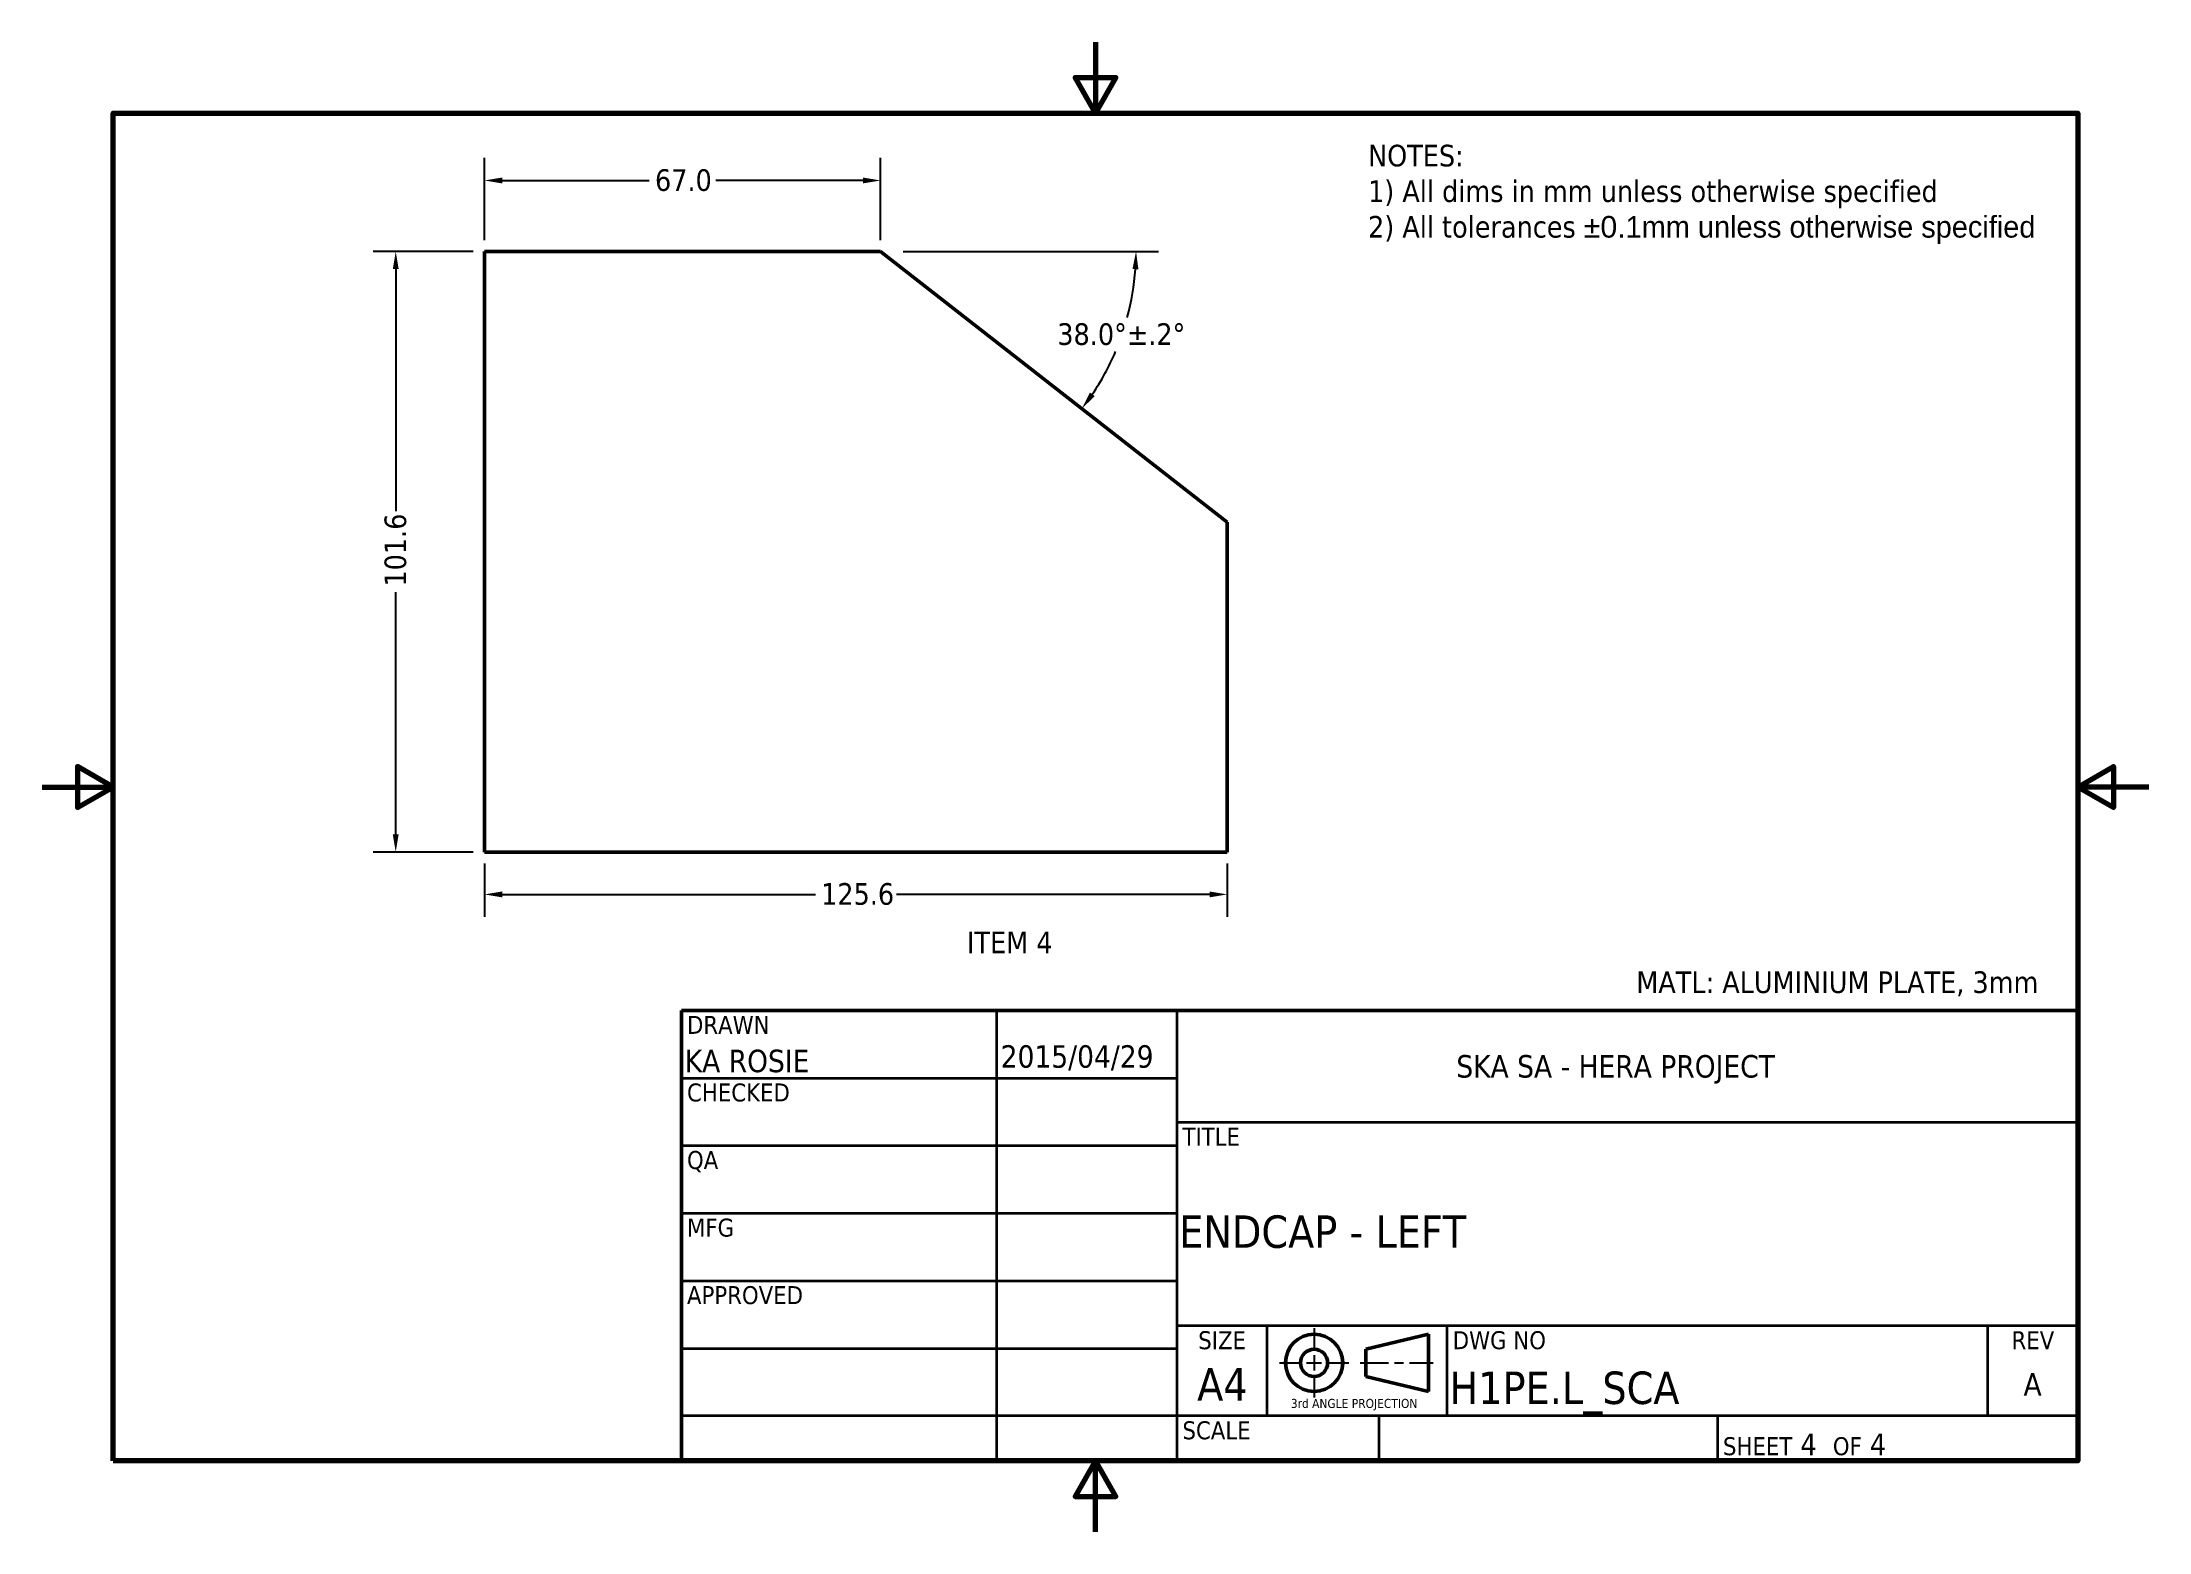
# Model space of a CAD drawing. Header units: millimetres. Extents: x 0 to 356, y 0 to 252.
import ezdxf
from ezdxf.enums import TextEntityAlignment as Align

# ---------------------------------------------------------------- set-up
doc = ezdxf.new("R2010")
doc.units = ezdxf.units.MM
doc.header["$LTSCALE"] = 1.2
for name, color, linetype, lineweight in [('Border (ANSI)', 7, 'Continuous', 70), ('Dimension (ANSI)', 7, 'Continuous', 25), ('Sketch Geometry (ANSI)', 7, 'Continuous', 25), ('Symbol (ANSI)', 7, 'Continuous', 25), ('Title (ANSI)', 7, 'Continuous', 50), ('Visible (ANSI)', 7, 'Continuous', 50)]:
    doc.layers.add(name, color=color, linetype=linetype, lineweight=lineweight)
doc.styles.add('Note Text (ANSI)', font='tahoma.ttf')
doc.styles.add('Text Style30', font='tahoma.ttf')
doc.styles.add('Text Style38', font='tahoma.ttf')
doc.styles.add('Text Style39', font='tahoma.ttf')
doc.dimstyles.new('Default - mm (ANSI)', dxfattribs={"dimscale": 1.2, "dimtxt": 3.048, "dimasz": 2.5, "dimexe": 3.175, "dimexo": 1.6002, "dimgap": 0.8, "dimtad": 0, "dimtoh": 1, "dimrnd": 1e-08, "dimzin": 4, "dimdsep": 46, "dimtxsty": 'Note Text (ANSI)', "dimcen": 0.09, "dimdle": 10, "dimclrd": 256, "dimclre": 256, "dimclrt": 256, "dimadec": 1, "dimazin": 1, "dimtfac": 1, "dimtofl": 0, "dimtmove": 0, "dimatfit": 3, "dimfxl": 1, "dimtolj": 1, "dimtzin": 4, "dimlwd": -1, "dimlwe": -1, "dimarcsym": 0})

# ---------------------------------------------------------------- blocks, each defined once
blk = doc.blocks.new('Borders Default Border')
at = {"layer": 'Border (ANSI)', "flags": 128}
for points in [[(148.5, 210), (148.5, 200), (145.61, 205), (151.39, 205), (148.5, 200)], [(10, 10), (10, 200), (287, 200), (287, 10), (10, 10)], [(0, 105), (10, 105), (5, 107.89), (5, 102.11), (10, 105)], [(297, 105), (287, 105), (292, 107.89), (292, 102.11), (287, 105)], [(148.5, 0), (148.5, 10), (145.61, 5), (151.39, 5), (148.5, 10)]]:
    blk.add_lwpolyline(points, dxfattribs=at)
blk = doc.blocks.new('Title Blocks ANSI - Large')
at = {"layer": 'Title (ANSI)'}
for p, q in [((127, 189.23), (127, 125.73)), ((323.85, 189.23), (127, 189.23)), ((323.85, 125.73), (323.85, 189.23)), ((127, 125.73), (323.85, 125.73))]:
    blk.add_line(p, q, dxfattribs=at)
at = {"layer": 'Title (ANSI)', "lineweight": 35}
for p, q in [((171.45, 125.73), (171.45, 189.23)), ((196.85, 125.73), (196.85, 189.23)), ((127, 179.7), (196.85, 179.7)), ((196.85, 173.48), (323.85, 173.48)), ((127, 170.18), (196.85, 170.18)), ((127, 160.65), (196.85, 160.65)), ((127, 151.13), (196.85, 151.13)), ((323.85, 144.78), (196.85, 144.78)), ((209.55, 132.08), (209.55, 144.78)), ((234.95, 132.08), (234.95, 144.78)), ((311.15, 132.08), (311.15, 144.78)), ((127, 141.6), (196.85, 141.6)), ((196.85, 132.08), (127, 132.08)), ((323.85, 132.08), (196.85, 132.08)), ((225.3, 132.08), (225.3, 125.73)), ((273.05, 132.08), (273.05, 125.73))]:
    blk.add_line(p, q, dxfattribs=at)
at = {"layer": 'Title (ANSI)', "style": 'Text Style38'}
for s, p in [('DRAWN', (127.76, 188.47)), ('CHECKED', (127.76, 178.94)), ('TITLE', (197.61, 172.72)), ('QA', (127.76, 169.42)), ('MFG', (127.76, 159.89)), ('APPROVED', (127.76, 150.37)), ('DWG NO', (235.71, 144.02)), ('SCALE', (197.61, 131.32))]:
    blk.add_text(s, height=2.54, dxfattribs=at).set_placement(p, align=Align.TOP_LEFT)
for s, p in [('SIZE', (203.2, 144.02)), ('REV', (317.5, 144.02))]:
    blk.add_text(s, height=2.54, dxfattribs=at).set_placement(p, align=Align.TOP_CENTER)
at = {"layer": 'Title (ANSI)', "insert": (273.81, 126.49), "char_height": 3.048, "attachment_point": 7, "style": 'Note Text (ANSI)'}
blk.add_mtext('\\fTahoma|b0|i0;\\H2.5400;SHEET\\fTahoma|b0|i0;\\H3.0480; 4  \\fTahoma|b0|i0;\\H2.5400;OF\\fTahoma|b0|i0;\\H3.0480; 4 ', dxfattribs=at)
at = {"layer": 'Title (ANSI)'}
for tag, p, height, style in [('CREATION_DATE_001', (171.98, 181.16), 3.17, 'Text Style39'), ('AUTHOR_001', (127.44, 180.53), 3.17, 'Text Style39'), ('COMPANY_001', (236.22, 179.77), 3.17, 'Text Style39'), ('TITLE_001', (197.15, 155.77), 4.57, 'Text Style30'), ('Sheet_Size_001', (199.68, 134.24), 4.57, 'Text Style30'), ('PART_NUMBER_001', (235.25, 133.76), 4.57, 'Text Style30'), ('REVISION_NUMBER_001', (316.18, 134.94), 3.17, 'Text Style39')]:
    blk.add_attdef(tag, p, '', height=height, dxfattribs=dict(at, style=style))
at = {"layer": 'Title (ANSI)', "style": 'Text Style39'}
for tag, p in [('CHECKED_BY', (127.76, 170.94)), ('CHECKED_DATE', (172.21, 170.94)), ('MFG_APPROVED_BY', (127.76, 151.89)), ('MFG_APPROVED_DATE', (172.21, 151.89)), ('ENG_APPROVED_BY', (127.76, 142.37)), ('ENG_APPROVAL_DATE', (172.21, 142.37))]:
    blk.add_attdef(tag, text='', height=3.17, dxfattribs=at).set_placement(p, align=Align.BOTTOM_LEFT)
blk = doc.blocks.new('*D7')
at = {"layer": 'Defpoints', "color": 0, "transparency": 16777216}
for p in [(141.85, 228.6), (74.86, 216.6), (141.85, 216.6)]:
    blk.add_point(p, dxfattribs=at)
at = {"layer": 'Dimension (ANSI)', "transparency": 16777216}
for p, q in [((74.86, 218.52), (74.86, 232.41)), ((141.85, 218.52), (141.85, 232.41)), ((77.86, 228.6), (102.72, 228.6)), ((138.85, 228.6), (113.99, 228.6))]:
    blk.add_line(p, q, dxfattribs=at)
for points in [[(77.86, 229.1), (77.86, 228.1), (74.86, 228.6)], [(138.85, 229.1), (138.85, 228.1), (141.85, 228.6)]]:
    blk.add_solid(points, dxfattribs=at)
at = {"layer": 'Dimension (ANSI)', "transparency": 16777216, "insert": (103.68, 230.5), "char_height": 3.658, "attachment_point": 1, "style": 'Note Text (ANSI)'}
blk.add_mtext('\\A1;67.0', dxfattribs=at)
blk = doc.blocks.new('*D8')
at = {"layer": 'Defpoints', "color": 0, "transparency": 16777216}
for p in [(59.82, 216.6), (74.86, 216.6), (74.86, 115)]:
    blk.add_point(p, dxfattribs=at)
at = {"layer": 'Dimension (ANSI)', "transparency": 16777216}
for p, q in [((72.94, 216.6), (56.01, 216.6)), ((59.82, 213.6), (59.82, 172.65)), ((59.82, 118), (59.82, 158.94)), ((72.94, 115), (56.01, 115))]:
    blk.add_line(p, q, dxfattribs=at)
for points in [[(59.32, 213.6), (60.32, 213.6), (59.82, 216.6)], [(59.32, 118), (60.32, 118), (59.82, 115)]]:
    blk.add_solid(points, dxfattribs=at)
at = {"layer": 'Dimension (ANSI)', "transparency": 16777216, "insert": (57.92, 159.9), "char_height": 3.658, "attachment_point": 1, "rotation": 90, "style": 'Note Text (ANSI)'}
blk.add_mtext('\\A1;101.6', dxfattribs=at)
blk = doc.blocks.new('*D9')
at = {"layer": 'Defpoints', "color": 0, "transparency": 16777216}
for p in [(74.86, 115), (200.49, 115), (200.49, 107.83)]:
    blk.add_point(p, dxfattribs=at)
at = {"layer": 'Dimension (ANSI)', "transparency": 16777216}
for p, q in [((74.86, 113.08), (74.86, 104.02)), ((200.49, 113.08), (200.49, 104.02)), ((77.86, 107.83), (130.82, 107.83)), ((197.49, 107.83), (144.53, 107.83))]:
    blk.add_line(p, q, dxfattribs=at)
for points in [[(77.86, 108.33), (77.86, 107.33), (74.86, 107.83)], [(197.49, 108.33), (197.49, 107.33), (200.49, 107.83)]]:
    blk.add_solid(points, dxfattribs=at)
at = {"layer": 'Dimension (ANSI)', "transparency": 16777216, "insert": (131.78, 109.74), "char_height": 3.658, "attachment_point": 1, "style": 'Note Text (ANSI)'}
blk.add_mtext('\\A1;125.6', dxfattribs=at)
blk = doc.blocks.new('3rd ANGLE PROJECTION')
at = {"layer": 'Sketch Geometry (ANSI)', "lineweight": 25}
for p, q in [((-6.99, 5.75), (-6.99, 2.5)), ((-12.74, 0), (-9.49, 0)), ((-8.24, 0), (-5.74, 0)), ((-6.99, 1.25), (-6.99, -1.25)), ((-4.49, 0), (-1.24, 0)), ((0.64, 0), (5.33, 0)), ((6.33, 0), (7.83, 0)), ((8.83, 0), (12.74, 0)), ((-6.99, -2.5), (-6.99, -5.75))]:
    blk.add_line(p, q, dxfattribs=at)
at = {"layer": 'Sketch Geometry (ANSI)', "lineweight": 50}
for p, q in [((1.62, 2.25), (11.99, 4.75)), ((11.99, 4.75), (11.99, -4.75)), ((1.62, 2.25), (1.62, -2.25)), ((1.62, -2.25), (11.99, -4.75))]:
    blk.add_line(p, q, dxfattribs=at)
for radius in [4.75, 2.25]:
    blk.add_circle((-6.99, 0), radius, dxfattribs=at)
at = {"layer": 'Symbol (ANSI)', "insert": (-10.85, -5.98), "char_height": 1.5, "attachment_point": 1, "style": 'Note Text (ANSI)'}
blk.add_mtext('\\fTahoma|b0|i0;\\H1.5000;3rd ANGLE PROJECTION', dxfattribs=at)
blk = doc.blocks.new('*D10')
at = {"layer": 'Defpoints', "color": 0, "transparency": 16777216}
for p in [(141.85, 216.6), (143.37, 215.42), (143.77, 216.6), (180.9, 198.11)]:
    blk.add_point(p, dxfattribs=at)
at = {"layer": 'Dimension (ANSI)', "transparency": 16777216}
blk.add_line((145.69, 216.6), (188.87, 216.6), dxfattribs=at)
for start, end in [(344.9839, 356.021), (325.979, 336.9182)]:
    blk.add_arc((141.85, 216.6), 43.21, start, end, dxfattribs=at)
for points in [[(184.46, 213.62), (185.46, 213.58), (185.06, 216.6)], [(178.07, 192.13), (177.26, 192.72), (175.9, 190)]]:
    blk.add_solid(points, dxfattribs=at)
at = {"layer": 'Dimension (ANSI)', "transparency": 16777216, "insert": (171.74, 204.44), "char_height": 3.6576, "attachment_point": 1, "style": 'Note Text (ANSI)'}
blk.add_mtext('\\A1;38.0°±.2°', dxfattribs=at)

msp = doc.modelspace()

# ---------------------------------------------------------------- linework, layer by layer
at = {"layer": 'Visible (ANSI)'}
for p, q in [((74.857, 216.599), (141.852, 216.599)), ((74.857, 114.999), (74.857, 216.599)), ((141.852, 216.599), (200.493, 170.784)), ((200.493, 170.784), (200.493, 114.999)), ((200.493, 114.999), (74.857, 114.999))]:
    msp.add_line(p, q, dxfattribs=at)

# ---------------------------------------------------------------- block references
for name, p, xscale, yscale, zscale in [('Borders Default Border', (0, 0), 1.199999999999999, 1.199999999999999, 1.199999999999999), ('3rd ANGLE PROJECTION', (222.307, 28.59), 1.02, 1.02, 1.02)]:
    msp.add_blockref(name, p, dxfattribs=dict(xscale=xscale, yscale=yscale, zscale=zscale))
at = {"xscale": 1.199999999999999, "yscale": 1.199999999999999, "zscale": 1.199999999999999}
msp.add_blockref('Title Blocks ANSI - Large', (-44.22, -138.876), dxfattribs=at).add_auto_attribs({'AUTHOR_001': 'KA ROSIE', 'CREATION_DATE_001': '2015/04/29', 'PART_NUMBER_001': 'H1PE.L_SCA', 'TITLE_001': 'ENDCAP - LEFT', 'Sheet_Size_001': 'A4', 'COMPANY_001': 'SKA SA - HERA PROJECT', 'REVISION_NUMBER_001': 'A'})

# ---------------------------------------------------------------- texts
at = {"layer": 'Symbol (ANSI)', "insert": (224.311, 234.638), "char_height": 3.6576, "width": 115.01389, "attachment_point": 1, "line_spacing_factor": 0.987884, "style": 'Note Text (ANSI)'}
msp.add_mtext('{NOTES:\\P1) All dims in mm unless otherwise specified\\P2) All tolerances \\fArial|b0|i0;\\H3.6576;±0.\\fMS Shell Dlg 2|b0|i0;\\H3.6576;1mm unless otherwise specified}', dxfattribs=at)
at = {"layer": 'Symbol (ANSI)', "char_height": 3.6576, "attachment_point": 1, "style": 'Note Text (ANSI)'}
for s, insert, width in [('{ITEM 4}', (156.458, 101.528), 15.82786), ('{MATL: ALUMINIUM PLATE, 3mm}', (269.693, 94.81), 72.57402)]:
    msp.add_mtext(s, dxfattribs=dict(at, insert=insert, width=width))

# ---------------------------------------------------------------- dimensions: what is measured, and where the dimension line sits
at = {"layer": 'Dimension (ANSI)'}
for base, p1, p2, angle, picture, middle in [((141.852, 228.599), (74.857, 216.599), (141.852, 216.599), 180, '*D7', (108.355, 228.599)), ((59.824, 216.599), (74.857, 114.999), (74.857, 216.599), 90, '*D8', (59.824, 165.799)), ((200.493, 107.83), (74.857, 114.999), (200.493, 114.999), 180, '*D9', (137.675, 107.83))]:
    dim = msp.add_linear_dim(base=base, p1=p1, p2=p2, angle=angle, dimstyle='Default - mm (ANSI)', override={"dimgap": 0.8, "dimtoh": 0, "dimdec": 1, "dimtol": 0, "dimlim": 0, "dimtp": 0, "dimtm": 0, "dimtdec": 2, "dimatfit": 1}, dxfattribs=at)
    dim.commit()
    dim.dimension.update_dxf_attribs({"geometry": picture, "text_midpoint": middle, "dimtype": 160})
dim = msp.add_angular_dim_3p(base=(180.905, 198.111), center=(141.852, 216.599), p1=(143.365, 215.417), p2=(143.772, 216.599), dimstyle='Default - mm (ANSI)', override={"dimgap": 0.8, "dimtih": 1, "dimse1": 1, "dimadec": 1, "dimtol": 1, "dimlim": 0, "dimtp": 0.2, "dimtm": 0.2, "dimtdec": 1}, dxfattribs=at)
dim.commit()
dim.dimension.update_dxf_attribs({"geometry": '*D10', "text_midpoint": (182.706, 202.532), "dimtype": 165})

doc.saveas('drawing.dxf')
